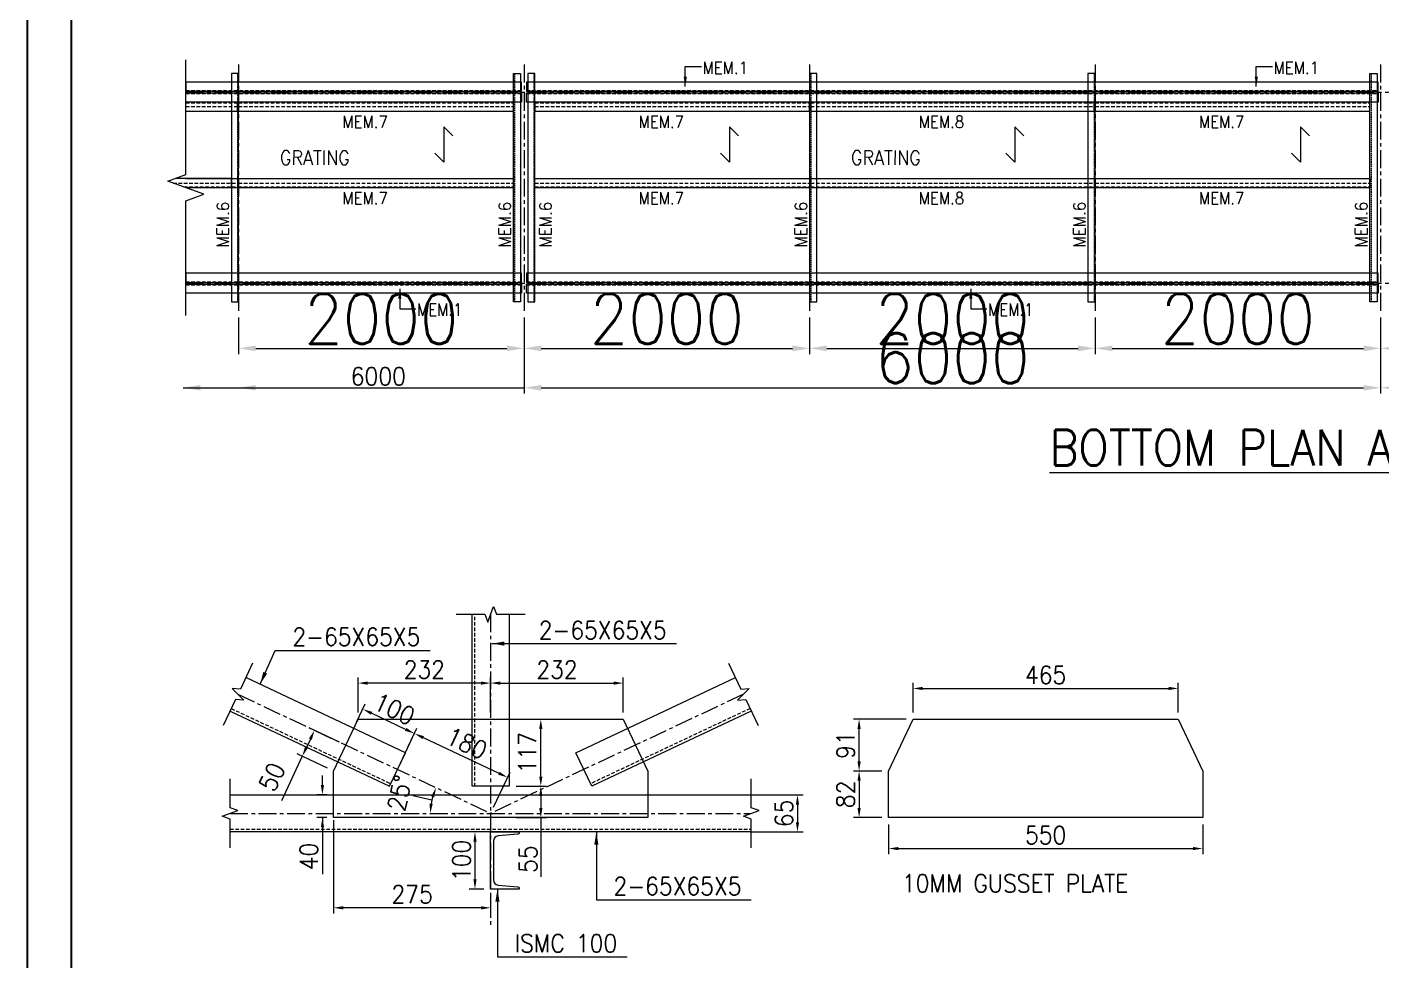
# Model space of a CAD drawing. Header units: millimetres. Extents: x 0 to 1124626, y -157535 to 82123.
# Drawn here: x 476335 to 485825, y 10558 to 17099 of the extents above; entities that cross this region are included whole.
import ezdxf
from ezdxf.enums import TextEntityAlignment as Align

# ---------------------------------------------------------------- set-up
doc = ezdxf.new("R2010")
doc.units = ezdxf.units.MM
doc.header["$MEASUREMENT"] = 0
for name, pattern in [('CENTER', [2, 1.25, -0.25, 0.25, -0.25]), ('DASHED', [0.75, 0.5, -0.25]), ('HIDDEN', [0.375, 0.25, -0.125])]:
    doc.linetypes.add(name, pattern=pattern)
for name, color, linetype, lineweight in [('CN', 253, 'Continuous', 15), ('Dim', 6, 'Continuous', 13), ('rSHEET', 2, 'Continuous', 30), ('STR', 112, 'Continuous', 18), ('structure', 183, 'Continuous', 15), ('Text', 7, 'Continuous', 15), ('TITLE TEXT', 50, 'Continuous', 18)]:
    doc.layers.add(name, color=color, linetype=linetype, lineweight=lineweight)
doc.styles.add('MtX_romans_shx', font='romans.shx')
doc.styles.add('style1', font='romans.shx', dxfattribs={"width": 0.9, "height": 300})
doc.dimstyles.new('4.0 DIM-1', dxfattribs={"dimscale": 40, "dimtxt": 125, "dimasz": 3, "dimexe": 1, "dimexo": 1.2, "dimgap": 0.8, "dimtad": 1, "dimdec": 0, "dimlfac": 0.25, "dimzin": 1, "dimdsep": 46, "dimtxsty": 'style1', "dimcen": 2, "dimclrd": 8, "dimclre": 8, "dimclrt": 7, "dimadec": 0, "dimazin": 0, "dimtfac": 1, "dimtdec": 0, "dimtofl": 0, "dimtmove": 1, "dimatfit": 3, "dimfxl": 1, "dimtolj": 1, "dimtzin": 0, "dimlwd": 9, "dimlwe": 9, "dimarcsym": 1})
doc.dimstyles.new('Copy of DIM-1', dxfattribs={"dimscale": 40, "dimtxt": 125, "dimasz": 3, "dimexe": 1, "dimexo": 1.2, "dimgap": 0.8, "dimtad": 1, "dimdec": 0, "dimzin": 1, "dimdsep": 46, "dimtxsty": 'style1', "dimcen": 2, "dimclrd": 8, "dimclre": 8, "dimclrt": 7, "dimadec": 0, "dimazin": 0, "dimtfac": 1, "dimtdec": 0, "dimtofl": 0, "dimtmove": 1, "dimatfit": 3, "dimfxl": 1, "dimtolj": 1, "dimtzin": 0, "dimlwd": 9, "dimlwe": 9, "dimarcsym": 1})

# ---------------------------------------------------------------- blocks, each defined once
blk = doc.blocks.new('*D1000')
at = {"layer": 'DEFPOINTS', "color": 0, "ltscale": 20, "transparency": 16777216}
for p in [(479582.4, 11461.4), (479472.6, 11061.4), (479582.4, 11061.4)]:
    blk.add_point(p, dxfattribs=at)
at = {"layer": 'Dim', "color": 8, "lineweight": 9, "ltscale": 20, "transparency": 16777216}
for p, q in [((479534.4, 11461.4), (479432.6, 11461.4)), ((479472.6, 11393.4), (479472.6, 11129.4)), ((479534.4, 11061.4), (479432.6, 11061.4))]:
    blk.add_line(p, q, dxfattribs=at)
at = {"layer": 'Dim', "color": 8, "ltscale": 20, "transparency": 16777216}
for points in [[(479483.9, 11393.4), (479461.3, 11393.4), (479472.6, 11461.4)], [(479461.3, 11129.4), (479483.9, 11129.4), (479472.6, 11061.4)]]:
    blk.add_solid(points, dxfattribs=at)
at = {"layer": 'Dim', "color": 7, "ltscale": 20, "transparency": 16777216, "insert": (479378.1, 11261.4), "char_height": 125, "attachment_point": 5, "rotation": 90, "style": 'style1'}
blk.add_mtext('\\A1;100', dxfattribs=at)
blk = doc.blocks.new('*D1001')
at = {"layer": 'DEFPOINTS', "color": 0, "ltscale": 20, "transparency": 16777216}
for p in [(478482.4, 11721.4), (478404, 11561.4), (478482.4, 11561.4)]:
    blk.add_point(p, dxfattribs=at)
at = {"layer": 'Dim', "color": 8, "lineweight": 9, "ltscale": 20, "transparency": 16777216}
for p, q in [((478404, 11789.4), (478404, 11857.4)), ((478434.4, 11721.4), (478364, 11721.4)), ((478434.4, 11561.4), (478364, 11561.4)), ((478404, 11561.4), (478404, 11166.2)), ((478404, 11493.4), (478404, 11425.4))]:
    blk.add_line(p, q, dxfattribs=at)
at = {"layer": 'Dim', "color": 8, "ltscale": 20, "transparency": 16777216}
for points in [[(478392.6, 11789.4), (478415.3, 11789.4), (478404, 11721.4)], [(478415.3, 11493.4), (478392.6, 11493.4), (478404, 11561.4)]]:
    blk.add_solid(points, dxfattribs=at)
at = {"layer": 'Dim', "color": 7, "ltscale": 20, "transparency": 16777216, "insert": (478309.2, 11289.2), "char_height": 125, "attachment_point": 5, "rotation": 90, "style": 'style1'}
blk.add_mtext('\\A1;40', dxfattribs=at)
blk = doc.blocks.new('*D1002')
at = {"layer": 'DEFPOINTS', "color": 0, "ltscale": 20, "transparency": 16777216}
for p in [(477812.1, 12425.7), (477756.7, 11591.4), (479163.8, 11649.5), (479582.4, 11591.4), (481408.2, 11591.4)]:
    blk.add_point(p, dxfattribs=at)
at = {"layer": 'Dim', "color": 8, "lineweight": 9, "ltscale": 20, "transparency": 16777216}
blk.add_line((479170, 11683.7), (479037.3, 11713.4), dxfattribs=at)
blk.add_arc((479582.4, 11591.4), 422.6, 163.99626, 170.77158, dxfattribs=at)
at = {"layer": 'Dim', "color": 8, "ltscale": 20, "transparency": 16777216}
for points in [[(479186.8, 11703.9), (479165.6, 11711.9), (479200.1, 11771.6)], [(479154, 11660.1), (479176.6, 11658.3), (479159.8, 11591.4)]]:
    blk.add_solid(points, dxfattribs=at)
at = {"layer": 'Dim', "color": 7, "ltscale": 20, "transparency": 16777216, "insert": (478945.1, 11734.1), "char_height": 125, "attachment_point": 5, "rotation": 77.38392, "style": 'style1'}
blk.add_mtext('\\A1;25%%d', dxfattribs=at)
blk = doc.blocks.new('*D1003')
at = {"layer": 'DEFPOINTS', "color": 0, "ltscale": 20, "transparency": 16777216}
for p in [(478929.7, 11899), (479701.2, 11843.4), (479582.4, 11591.4)]:
    blk.add_point(p, dxfattribs=at)
at = {"layer": 'Dim', "color": 8, "lineweight": 9, "ltscale": 20, "transparency": 16777216}
for p, q in [((478950.2, 11942.4), (479065.5, 12187.2)), ((479110, 12122), (479639.7, 11872.4)), ((479602.9, 11634.8), (479718.3, 11879.6))]:
    blk.add_line(p, q, dxfattribs=at)
at = {"layer": 'Dim', "color": 8, "ltscale": 20, "transparency": 16777216}
for points in [[(479114.8, 12132.3), (479105.2, 12111.8), (479048.5, 12151)], [(479634.9, 11862.2), (479644.5, 11882.7), (479701.2, 11843.4)]]:
    blk.add_solid(points, dxfattribs=at)
at = {"layer": 'Dim', "color": 7, "ltscale": 20, "transparency": 16777216, "insert": (479415.1, 12082.7), "char_height": 125, "attachment_point": 5, "rotation": 334.76784, "style": 'style1'}
blk.add_mtext('\\A1;180', dxfattribs=at)
blk = doc.blocks.new('*D1004')
at = {"layer": 'DEFPOINTS', "color": 0, "ltscale": 20, "transparency": 16777216}
for p in [(478686.6, 12321.5), (478623.3, 12187.1), (478985.1, 12016.6)]:
    blk.add_point(p, dxfattribs=at)
at = {"layer": 'Dim', "color": 8, "lineweight": 9, "ltscale": 20, "transparency": 16777216}
for p, q in [((478643.8, 12230.5), (478703.7, 12357.7)), ((478987, 12180), (478748.2, 12292.5)), ((479005.6, 12060), (479065.5, 12187.2))]:
    blk.add_line(p, q, dxfattribs=at)
at = {"layer": 'Dim', "color": 8, "ltscale": 20, "transparency": 16777216}
for points in [[(478753, 12302.8), (478743.3, 12282.3), (478686.6, 12321.5)], [(478982.1, 12169.8), (478991.8, 12190.3), (479048.5, 12151)]]:
    blk.add_solid(points, dxfattribs=at)
at = {"layer": 'Dim', "color": 7, "ltscale": 20, "transparency": 16777216, "insert": (478907.8, 12321.8), "char_height": 125, "attachment_point": 5, "rotation": 334.76784, "style": 'style1'}
blk.add_mtext('\\A1;100', dxfattribs=at)
blk = doc.blocks.new('*D1005')
at = {"layer": 'DEFPOINTS', "color": 0, "ltscale": 20, "transparency": 16777216}
for p in [(479712.4, 12250.8), (479933.7, 12250.8), (479712.4, 11781.4)]:
    blk.add_point(p, dxfattribs=at)
at = {"layer": 'Dim', "color": 8, "lineweight": 9, "ltscale": 20, "transparency": 16777216}
for p, q in [((479760.4, 12250.8), (479973.7, 12250.8)), ((479933.7, 11849.4), (479933.7, 12182.8)), ((479760.4, 11781.4), (479973.7, 11781.4))]:
    blk.add_line(p, q, dxfattribs=at)
at = {"layer": 'Dim', "color": 8, "ltscale": 20, "transparency": 16777216}
for points in [[(479945.1, 12182.8), (479922.4, 12182.8), (479933.7, 12250.8)], [(479922.4, 11849.4), (479945.1, 11849.4), (479933.7, 11781.4)]]:
    blk.add_solid(points, dxfattribs=at)
at = {"layer": 'Dim', "color": 7, "ltscale": 20, "transparency": 16777216, "insert": (479839.2, 12016.1), "char_height": 125, "attachment_point": 5, "rotation": 90, "style": 'style1'}
blk.add_mtext('\\A1;117', dxfattribs=at)
blk = doc.blocks.new('*D1006')
at = {"layer": 'DEFPOINTS', "color": 0, "ltscale": 20, "transparency": 16777216}
for p in [(479712.4, 11781.4), (479712.4, 11561.4), (479933.7, 11561.4)]:
    blk.add_point(p, dxfattribs=at)
at = {"layer": 'Dim', "color": 8, "lineweight": 9, "ltscale": 20, "transparency": 16777216}
for p, q in [((479760.4, 11781.4), (479973.7, 11781.4)), ((479933.7, 11713.4), (479933.7, 11629.4)), ((479760.4, 11561.4), (479973.7, 11561.4)), ((479933.7, 11561.4), (479933.7, 11147.3))]:
    blk.add_line(p, q, dxfattribs=at)
at = {"layer": 'Dim', "color": 8, "ltscale": 20, "transparency": 16777216}
for points in [[(479945.1, 11713.4), (479922.4, 11713.4), (479933.7, 11781.4)], [(479922.4, 11629.4), (479945.1, 11629.4), (479933.7, 11561.4)]]:
    blk.add_solid(points, dxfattribs=at)
at = {"layer": 'Dim', "color": 7, "ltscale": 20, "transparency": 16777216, "insert": (479844.8, 11270.4), "char_height": 125, "attachment_point": 5, "rotation": 90, "style": 'style1'}
blk.add_mtext('\\A1;55', dxfattribs=at)
blk = doc.blocks.new('*D1007')
at = {"layer": 'DEFPOINTS', "color": 0, "ltscale": 20, "transparency": 16777216}
for p in [(481353.2, 11721.4), (481353.2, 11461.4), (481731.6, 11461.4)]:
    blk.add_point(p, dxfattribs=at)
at = {"layer": 'Dim', "color": 8, "lineweight": 9, "ltscale": 20, "transparency": 16777216}
for p, q in [((481401.2, 11721.4), (481771.6, 11721.4)), ((481731.6, 11653.4), (481731.6, 11529.4)), ((481401.2, 11461.4), (481771.6, 11461.4))]:
    blk.add_line(p, q, dxfattribs=at)
at = {"layer": 'Dim', "color": 8, "ltscale": 20, "transparency": 16777216}
for points in [[(481743, 11653.4), (481720.3, 11653.4), (481731.6, 11721.4)], [(481720.3, 11529.4), (481743, 11529.4), (481731.6, 11461.4)]]:
    blk.add_solid(points, dxfattribs=at)
at = {"layer": 'Dim', "color": 7, "ltscale": 20, "transparency": 16777216, "insert": (481637.1, 11591.4), "char_height": 125, "attachment_point": 5, "rotation": 90, "style": 'style1'}
blk.add_mtext('\\A1;65', dxfattribs=at)
blk = doc.blocks.new('*D1008')
at = {"layer": 'DEFPOINTS', "color": 0, "ltscale": 20, "transparency": 16777216}
for p in [(478567.9, 12069.5), (478262.9, 11991.7), (478482.4, 11888.2)]:
    blk.add_point(p, dxfattribs=at)
at = {"layer": 'Dim', "color": 8, "lineweight": 9, "ltscale": 20, "transparency": 16777216}
for p, q in [((478524.5, 12090), (478312.2, 12190)), ((478319.4, 12111.5), (478291.9, 12053.2)), ((478262.9, 11991.7), (478116.2, 11680.2)), ((478439, 11908.7), (478226.7, 12008.7))]:
    blk.add_line(p, q, dxfattribs=at)
at = {"layer": 'Dim', "color": 8, "ltscale": 20, "transparency": 16777216}
for points in [[(478329.6, 12106.6), (478309.1, 12116.3), (478348.4, 12173)], [(478281.7, 12058), (478302.2, 12048.3), (478262.9, 11991.7)]]:
    blk.add_solid(points, dxfattribs=at)
at = {"layer": 'Dim', "color": 7, "ltscale": 20, "transparency": 16777216, "insert": (478051.3, 11846.8), "char_height": 125, "attachment_point": 5, "rotation": 64.76784, "style": 'style1'}
blk.add_mtext('\\A1;50', dxfattribs=at)
blk = doc.blocks.new('*D1009')
at = {"layer": 'DEFPOINTS', "color": 0, "ltscale": 20, "transparency": 16777216}
for p in [(482370.1, 11888.2), (482163.2, 11561.4), (482370.1, 11561.4)]:
    blk.add_point(p, dxfattribs=at)
at = {"layer": 'Dim', "color": 8, "lineweight": 9, "ltscale": 20, "transparency": 16777216}
for p, q in [((482322.1, 11888.2), (482123.2, 11888.2)), ((482163.2, 11820.2), (482163.2, 11629.4)), ((482322.1, 11561.4), (482123.2, 11561.4))]:
    blk.add_line(p, q, dxfattribs=at)
at = {"layer": 'Dim', "color": 8, "ltscale": 20, "transparency": 16777216}
for points in [[(482174.6, 11820.2), (482151.9, 11820.2), (482163.2, 11888.2)], [(482151.9, 11629.4), (482174.6, 11629.4), (482163.2, 11561.4)]]:
    blk.add_solid(points, dxfattribs=at)
at = {"layer": 'Dim', "color": 7, "ltscale": 20, "transparency": 16777216, "insert": (482068.7, 11724.8), "char_height": 125, "attachment_point": 5, "rotation": 90, "style": 'style1'}
blk.add_mtext('\\A1;82', dxfattribs=at)
blk = doc.blocks.new('*D1010')
at = {"layer": 'DEFPOINTS', "color": 0, "ltscale": 20, "transparency": 16777216}
for p in [(484399.2, 12466.5), (482541, 12250.8), (484399.2, 12250.8)]:
    blk.add_point(p, dxfattribs=at)
at = {"layer": 'Dim', "color": 8, "lineweight": 9, "ltscale": 20, "transparency": 16777216}
for p, q in [((482541, 12298.8), (482541, 12506.5)), ((482609, 12466.5), (484331.2, 12466.5)), ((484399.2, 12298.8), (484399.2, 12506.5))]:
    blk.add_line(p, q, dxfattribs=at)
at = {"layer": 'Dim', "color": 8, "ltscale": 20, "transparency": 16777216}
for points in [[(482609, 12477.8), (482609, 12455.1), (482541, 12466.5)], [(484331.2, 12455.1), (484331.2, 12477.8), (484399.2, 12466.5)]]:
    blk.add_solid(points, dxfattribs=at)
at = {"layer": 'Dim', "color": 7, "ltscale": 20, "transparency": 16777216, "insert": (483470.1, 12561), "char_height": 125, "attachment_point": 5, "style": 'style1'}
blk.add_mtext('\\A1;465', dxfattribs=at)
blk = doc.blocks.new('*D1011')
at = {"layer": 'DEFPOINTS', "color": 0, "ltscale": 20, "transparency": 16777216}
for p in [(482370.1, 11561.4), (484570.1, 11561.4), (484570.1, 11344.9)]:
    blk.add_point(p, dxfattribs=at)
at = {"layer": 'Dim', "color": 8, "lineweight": 9, "ltscale": 20, "transparency": 16777216}
for p, q in [((482370.1, 11513.4), (482370.1, 11304.9)), ((484570.1, 11513.4), (484570.1, 11304.9)), ((482438.1, 11344.9), (484502.1, 11344.9))]:
    blk.add_line(p, q, dxfattribs=at)
at = {"layer": 'Dim', "color": 8, "ltscale": 20, "transparency": 16777216}
for points in [[(482438.1, 11356.2), (482438.1, 11333.6), (482370.1, 11344.9)], [(484502.1, 11333.6), (484502.1, 11356.2), (484570.1, 11344.9)]]:
    blk.add_solid(points, dxfattribs=at)
at = {"layer": 'Dim', "color": 7, "ltscale": 20, "transparency": 16777216, "insert": (483470.1, 11439.4), "char_height": 125, "attachment_point": 5, "style": 'style1'}
blk.add_mtext('\\A1;550', dxfattribs=at)
blk = doc.blocks.new('*D1012')
at = {"layer": 'DEFPOINTS', "color": 0, "ltscale": 20, "transparency": 16777216}
for p in [(478482.4, 11591.4), (479582.4, 11061.4), (478482.4, 10930)]:
    blk.add_point(p, dxfattribs=at)
at = {"layer": 'Dim', "color": 8, "lineweight": 9, "ltscale": 20, "transparency": 16777216}
for p, q in [((478482.4, 11543.4), (478482.4, 10890)), ((479582.4, 11013.4), (479582.4, 10890)), ((479514.4, 10930), (478550.4, 10930))]:
    blk.add_line(p, q, dxfattribs=at)
at = {"layer": 'Dim', "color": 8, "ltscale": 20, "transparency": 16777216}
for points in [[(478550.4, 10941.3), (478550.4, 10918.6), (478482.4, 10930)], [(479514.4, 10918.6), (479514.4, 10941.3), (479582.4, 10930)]]:
    blk.add_solid(points, dxfattribs=at)
at = {"layer": 'Dim', "color": 7, "ltscale": 20, "transparency": 16777216, "insert": (479032.4, 11024.5), "char_height": 125, "attachment_point": 5, "style": 'style1'}
blk.add_mtext('\\A1;275', dxfattribs=at)
blk = doc.blocks.new('*D1013')
at = {"layer": 'DEFPOINTS', "color": 0, "ltscale": 20, "transparency": 16777216}
for p in [(478653.3, 12504.1), (478653.3, 12250.8), (479582.4, 12250.8)]:
    blk.add_point(p, dxfattribs=at)
at = {"layer": 'Dim', "color": 8, "lineweight": 9, "ltscale": 20, "transparency": 16777216}
for p, q in [((478653.3, 12298.8), (478653.3, 12544.1)), ((479582.4, 12298.8), (479582.4, 12544.1)), ((479514.4, 12504.1), (478721.3, 12504.1))]:
    blk.add_line(p, q, dxfattribs=at)
at = {"layer": 'Dim', "color": 8, "ltscale": 20, "transparency": 16777216}
for points in [[(478721.3, 12515.4), (478721.3, 12492.7), (478653.3, 12504.1)], [(479514.4, 12492.7), (479514.4, 12515.4), (479582.4, 12504.1)]]:
    blk.add_solid(points, dxfattribs=at)
at = {"layer": 'Dim', "color": 7, "ltscale": 20, "transparency": 16777216, "insert": (479117.9, 12598.6), "char_height": 125, "attachment_point": 5, "style": 'style1'}
blk.add_mtext('\\A1;232', dxfattribs=at)
blk = doc.blocks.new('*D1014')
at = {"layer": 'DEFPOINTS', "color": 0, "ltscale": 20, "transparency": 16777216}
for p in [(480511.6, 12504.1), (479582.4, 12250.8), (480511.6, 12250.8)]:
    blk.add_point(p, dxfattribs=at)
at = {"layer": 'Dim', "color": 8, "lineweight": 9, "ltscale": 20, "transparency": 16777216}
for p, q in [((479582.4, 12298.8), (479582.4, 12544.1)), ((480511.6, 12298.8), (480511.6, 12544.1)), ((479650.4, 12504.1), (480443.6, 12504.1))]:
    blk.add_line(p, q, dxfattribs=at)
at = {"layer": 'Dim', "color": 8, "ltscale": 20, "transparency": 16777216}
for points in [[(479650.4, 12515.4), (479650.4, 12492.7), (479582.4, 12504.1)], [(480443.6, 12492.7), (480443.6, 12515.4), (480511.6, 12504.1)]]:
    blk.add_solid(points, dxfattribs=at)
at = {"layer": 'Dim', "color": 7, "ltscale": 20, "transparency": 16777216, "insert": (480047, 12598.6), "char_height": 125, "attachment_point": 5, "style": 'style1'}
blk.add_mtext('\\A1;232', dxfattribs=at)
blk = doc.blocks.new('*D1023')
at = {"layer": 'DEFPOINTS', "color": 0, "ltscale": 20, "transparency": 16777216}
for p in [(482163.2, 12250.8), (482541, 12250.8), (482370.1, 11888.2)]:
    blk.add_point(p, dxfattribs=at)
at = {"layer": 'Dim', "color": 8, "lineweight": 9, "ltscale": 20, "transparency": 16777216}
for p, q in [((482493, 12250.8), (482123.2, 12250.8)), ((482163.2, 11956.2), (482163.2, 12182.8)), ((482322.1, 11888.2), (482123.2, 11888.2))]:
    blk.add_line(p, q, dxfattribs=at)
at = {"layer": 'Dim', "color": 8, "ltscale": 20, "transparency": 16777216}
for points in [[(482174.6, 12182.8), (482151.9, 12182.8), (482163.2, 12250.8)], [(482151.9, 11956.2), (482174.6, 11956.2), (482163.2, 11888.2)]]:
    blk.add_solid(points, dxfattribs=at)
at = {"layer": 'Dim', "color": 7, "ltscale": 20, "transparency": 16777216, "insert": (482068.7, 12069.5), "char_height": 125, "attachment_point": 5, "rotation": 90, "style": 'style1'}
blk.add_mtext('\\A1;91', dxfattribs=at)
blk = doc.blocks.new('*D1085')
at = {"layer": 'DEFPOINTS', "color": 0, "ltscale": 20, "transparency": 16777216}
for p in [(477816.7, 15111.9), (479816.7, 15111.9), (479816.7, 14848.8)]:
    blk.add_point(p, dxfattribs=at)
at = {"layer": 'Dim', "color": 8, "lineweight": 9, "ltscale": 20, "transparency": 16777216}
for p, q in [((477816.7, 15063.9), (477816.7, 14808.8)), ((479816.7, 15063.9), (479816.7, 14808.8)), ((477936.7, 14848.8), (479696.7, 14848.8))]:
    blk.add_line(p, q, dxfattribs=at)
at = {"layer": 'Dim', "color": 8, "ltscale": 20, "transparency": 16777216}
for points in [[(477936.7, 14868.8), (477936.7, 14828.8), (477816.7, 14848.8)], [(479696.7, 14828.8), (479696.7, 14868.8), (479816.7, 14848.8)]]:
    blk.add_solid(points, dxfattribs=at)
at = {"layer": 'Dim', "color": 7, "ltscale": 20, "transparency": 16777216, "insert": (478816.7, 15055.8), "char_height": 350, "attachment_point": 5, "style": 'style1'}
blk.add_mtext('\\A1;2000', dxfattribs=at)
blk = doc.blocks.new('*D1086')
at = {"layer": 'DEFPOINTS', "color": 0, "ltscale": 20, "transparency": 16777216}
for p in [(479816.7, 15111.9), (481816.7, 15111.9), (481816.7, 14848.8)]:
    blk.add_point(p, dxfattribs=at)
at = {"layer": 'Dim', "color": 8, "lineweight": 9, "ltscale": 20, "transparency": 16777216}
for p, q in [((479816.7, 15063.9), (479816.7, 14808.8)), ((481816.7, 15063.9), (481816.7, 14808.8)), ((479936.7, 14848.8), (481696.7, 14848.8))]:
    blk.add_line(p, q, dxfattribs=at)
at = {"layer": 'Dim', "color": 8, "ltscale": 20, "transparency": 16777216}
for points in [[(479936.7, 14868.8), (479936.7, 14828.8), (479816.7, 14848.8)], [(481696.7, 14828.8), (481696.7, 14868.8), (481816.7, 14848.8)]]:
    blk.add_solid(points, dxfattribs=at)
at = {"layer": 'Dim', "color": 7, "ltscale": 20, "transparency": 16777216, "insert": (480816.7, 15055.8), "char_height": 350, "attachment_point": 5, "style": 'style1'}
blk.add_mtext('\\A1;2000', dxfattribs=at)
blk = doc.blocks.new('*D1087')
at = {"layer": 'DEFPOINTS', "color": 0, "ltscale": 20, "transparency": 16777216}
for p in [(481816.7, 15111.9), (483816.7, 15111.9), (483816.7, 14848.8)]:
    blk.add_point(p, dxfattribs=at)
at = {"layer": 'Dim', "color": 8, "lineweight": 9, "ltscale": 20, "transparency": 16777216}
for p, q in [((481816.7, 15063.9), (481816.7, 14808.8)), ((483816.7, 15063.9), (483816.7, 14808.8)), ((481936.7, 14848.8), (483696.7, 14848.8))]:
    blk.add_line(p, q, dxfattribs=at)
at = {"layer": 'Dim', "color": 8, "ltscale": 20, "transparency": 16777216}
for points in [[(481936.7, 14868.8), (481936.7, 14828.8), (481816.7, 14848.8)], [(483696.7, 14828.8), (483696.7, 14868.8), (483816.7, 14848.8)]]:
    blk.add_solid(points, dxfattribs=at)
at = {"layer": 'Dim', "color": 7, "ltscale": 20, "transparency": 16777216, "insert": (482816.7, 15055.8), "char_height": 350, "attachment_point": 5, "style": 'style1'}
blk.add_mtext('\\A1;2000', dxfattribs=at)
blk = doc.blocks.new('*D1088')
at = {"layer": 'DEFPOINTS', "color": 0, "ltscale": 20, "transparency": 16777216}
for p in [(483816.7, 15111.9), (485816.7, 15111.9), (485816.7, 14848.8)]:
    blk.add_point(p, dxfattribs=at)
at = {"layer": 'Dim', "color": 8, "lineweight": 9, "ltscale": 20, "transparency": 16777216}
for p, q in [((483816.7, 15063.9), (483816.7, 14808.8)), ((485816.7, 15063.9), (485816.7, 14808.8)), ((483936.7, 14848.8), (485696.7, 14848.8))]:
    blk.add_line(p, q, dxfattribs=at)
at = {"layer": 'Dim', "color": 8, "ltscale": 20, "transparency": 16777216}
for points in [[(483936.7, 14868.8), (483936.7, 14828.8), (483816.7, 14848.8)], [(485696.7, 14828.8), (485696.7, 14868.8), (485816.7, 14848.8)]]:
    blk.add_solid(points, dxfattribs=at)
at = {"layer": 'Dim', "color": 7, "ltscale": 20, "transparency": 16777216, "insert": (484816.7, 15055.8), "char_height": 350, "attachment_point": 5, "style": 'style1'}
blk.add_mtext('\\A1;2000', dxfattribs=at)
blk = doc.blocks.new('*D1089')
at = {"layer": 'DEFPOINTS', "color": 0, "ltscale": 20, "transparency": 16777216}
for p in [(485816.7, 15111.9), (487816.7, 15111.9), (487816.7, 14848.8)]:
    blk.add_point(p, dxfattribs=at)
at = {"layer": 'Dim', "color": 8, "lineweight": 9, "ltscale": 20, "transparency": 16777216}
for p, q in [((485816.7, 15063.9), (485816.7, 14808.8)), ((487816.7, 15063.9), (487816.7, 14808.8)), ((485936.7, 14848.8), (487696.7, 14848.8))]:
    blk.add_line(p, q, dxfattribs=at)
at = {"layer": 'Dim', "color": 8, "ltscale": 20, "transparency": 16777216}
for points in [[(485936.7, 14868.8), (485936.7, 14828.8), (485816.7, 14848.8)], [(487696.7, 14828.8), (487696.7, 14868.8), (487816.7, 14848.8)]]:
    blk.add_solid(points, dxfattribs=at)
at = {"layer": 'Dim', "color": 7, "ltscale": 20, "transparency": 16777216, "insert": (486816.7, 15055.8), "char_height": 350, "attachment_point": 5, "style": 'style1'}
blk.add_mtext('\\A1;2000', dxfattribs=at)
blk = doc.blocks.new('*D1101')
at = {"layer": 'DEFPOINTS', "color": 0, "ltscale": 20, "transparency": 16777216}
for p in [(479816.7, 14936.4), (485816.7, 14936.4), (485816.7, 14572.7)]:
    blk.add_point(p, dxfattribs=at)
at = {"layer": 'Dim', "color": 8, "lineweight": 9, "ltscale": 20, "transparency": 16777216}
for p, q in [((479816.7, 14888.4), (479816.7, 14532.7)), ((485816.7, 14888.4), (485816.7, 14532.7)), ((479936.7, 14572.7), (485696.7, 14572.7))]:
    blk.add_line(p, q, dxfattribs=at)
at = {"layer": 'Dim', "color": 8, "ltscale": 20, "transparency": 16777216}
for points in [[(479936.7, 14592.7), (479936.7, 14552.7), (479816.7, 14572.7)], [(485696.7, 14552.7), (485696.7, 14592.7), (485816.7, 14572.7)]]:
    blk.add_solid(points, dxfattribs=at)
at = {"layer": 'Dim', "color": 7, "ltscale": 20, "transparency": 16777216, "insert": (482816.7, 14779.7), "char_height": 350, "attachment_point": 5, "style": 'style1'}
blk.add_mtext('\\A1;6000', dxfattribs=at)
blk = doc.blocks.new('*D1102')
at = {"layer": 'DEFPOINTS', "color": 0, "ltscale": 20, "transparency": 16777216}
for p in [(485816.7, 14936.4), (491816.7, 14936.4), (491816.7, 14572.7)]:
    blk.add_point(p, dxfattribs=at)
at = {"layer": 'Dim', "color": 8, "lineweight": 9, "ltscale": 20, "transparency": 16777216}
for p, q in [((485816.7, 14888.4), (485816.7, 14532.7)), ((491816.7, 14888.4), (491816.7, 14532.7)), ((485936.7, 14572.7), (491696.7, 14572.7))]:
    blk.add_line(p, q, dxfattribs=at)
at = {"layer": 'Dim', "color": 8, "ltscale": 20, "transparency": 16777216}
for points in [[(485936.7, 14592.7), (485936.7, 14552.7), (485816.7, 14572.7)], [(491696.7, 14552.7), (491696.7, 14592.7), (491816.7, 14572.7)]]:
    blk.add_solid(points, dxfattribs=at)
at = {"layer": 'Dim', "color": 7, "ltscale": 20, "transparency": 16777216, "insert": (488816.7, 14779.7), "char_height": 350, "attachment_point": 5, "style": 'style1'}
blk.add_mtext('\\A1;6000', dxfattribs=at)

msp = doc.modelspace()

# ---------------------------------------------------------------- linework, layer by layer
at = {"layer": 'CN', "linetype": 'CENTER', "ltscale": 100}
for p, q in [((477816.7021, 16836.5007), (477816.7021, 15111.943)), ((479816.7021, 16836.5007), (479816.7021, 15111.943)), ((481816.7021, 16836.5007), (481816.7021, 15111.943)), ((483816.7021, 16836.5007), (483816.7021, 15111.943)), ((485816.7021, 16836.5007), (485816.7021, 15111.943)), ((477447.3996, 16644.2219), (494186.0047, 16644.2219)), ((477447.3996, 16644.2219), (494186.0047, 16644.2219)), ((477447.3996, 15304.2219), (494186.0047, 15304.2219)), ((479582.4392, 12985.8939), (479582.4392, 10797.0585)), ((477812.1418, 12425.6571), (479582.4392, 11591.4045)), ((481352.7365, 12425.6571), (479582.4392, 11591.4045)), ((477756.7245, 11591.4045), (481408.1539, 11591.4045))]:
    msp.add_line(p, q, dxfattribs=at)
at = {"layer": 'CN', "linetype": 'HIDDEN', "ltscale": 100}
for p, q in [((477447.3996, 16654.2219), (479799.2021, 16654.2219)), ((477447.3996, 16634.2219), (479799.2021, 16634.2219)), ((479834.2021, 16654.2219), (485799.2021, 16654.2219)), ((479834.2021, 16634.2219), (485799.2021, 16634.2219)), ((477447.3996, 16541.7219), (477809.2021, 16541.7219)), ((477816.7021, 16541.7219), (479741.7021, 16541.7219)), ((479891.7021, 16541.7219), (481816.7021, 16541.7219)), ((481824.2021, 16541.7219), (483809.2021, 16541.7219)), ((483816.7021, 16541.7219), (485741.7021, 16541.7219)), ((477358.1065, 16006.7219), (477809.2021, 16006.7219)), ((477816.7021, 16006.7219), (479741.7021, 16006.7219)), ((479891.7021, 16006.7219), (481816.7021, 16006.7219)), ((481824.2021, 16006.7219), (483809.2021, 16006.7219)), ((483816.7021, 16006.7219), (485741.7021, 16006.7219)), ((477447.3996, 15314.2219), (479799.2021, 15314.2219)), ((477447.3996, 15294.2219), (479799.2021, 15294.2219)), ((479834.2021, 15314.2219), (485799.2021, 15314.2219)), ((479834.2021, 15294.2219), (485799.2021, 15294.2219)), ((479472.4392, 11781.4045), (479472.4392, 12985.8939)), ((477765.2502, 12326.1524), (478882.8231, 11799.4962)), ((481399.6281, 12326.1524), (480282.0553, 11799.4962)), ((477756.7245, 11481.4045), (481408.1539, 11481.4045))]:
    msp.add_line(p, q, dxfattribs=at)
at = {"layer": 'Dim', "color": 2, "linetype": 'HIDDEN', "ltscale": 100}
for p, q in [((477447.3996, 16569.2219), (477809.2021, 16569.2219)), ((477816.7021, 16569.2219), (479741.7021, 16569.2219)), ((479891.7021, 16569.2219), (481816.7021, 16569.2219)), ((481824.2021, 16569.2219), (483809.2021, 16569.2219)), ((483816.7021, 16569.2219), (485741.7021, 16569.2219)), ((477433.6622, 15979.2219), (477809.2021, 15979.2219)), ((477816.7021, 15979.2219), (479741.7021, 15979.2219)), ((479891.7021, 15979.2219), (481816.7021, 15979.2219)), ((481824.2021, 15979.2219), (483809.2021, 15979.2219)), ((483816.7021, 15979.2219), (485741.7021, 15979.2219))]:
    msp.add_line(p, q, dxfattribs=at)
at = {"layer": 'Dim', "color": 2, "ltscale": 20}
for p, q in [((479255.1986, 16400.6981), (479255.1986, 16152.1487)), ((479318.3041, 16337.5926), (479255.1986, 16400.6981)), ((481255.1986, 16400.6981), (481255.1986, 16152.1487)), ((481318.3041, 16337.5926), (481255.1986, 16400.6981)), ((483255.1986, 16400.6981), (483255.1986, 16152.1487)), ((483318.3041, 16337.5926), (483255.1986, 16400.6981)), ((485255.1986, 16400.6981), (485255.1986, 16152.1487)), ((485318.3041, 16337.5926), (485255.1986, 16400.6981)), ((479255.1986, 16152.1487), (479192.0931, 16215.2542)), ((481255.1986, 16152.1487), (481192.0931, 16215.2542)), ((483255.1986, 16152.1487), (483192.0931, 16215.2542)), ((485255.1986, 16152.1487), (485192.0931, 16215.2542))]:
    msp.add_line(p, q, dxfattribs=at)
at = {"layer": 'Dim', "ltscale": 20}
for points in [[(480682.4392, 11888.2101), (480682.4392, 11561.4045), (478482.4392, 11561.4045), (478482.4392, 11888.2101), (478653.3198, 12250.8214), (480511.5586, 12250.8214)], [(484570.0815, 11888.2101), (484570.0815, 11561.4045), (482370.0815, 11561.4045), (482370.0815, 11888.2101), (482540.9621, 12250.8214), (484399.2009, 12250.8214)]]:
    msp.add_lwpolyline(points, close=True, dxfattribs=at)
msp.add_lwpolyline([(479582.4392, 11061.4045), (479582.4392, 11461.4045), (479782.4392, 11461.4045), (479782.4392, 11455.6109, -0.390224358), (479773.2642, 11445.645), (479634.2692, 11434.1388, 0.390224358), (479601.2392, 11398.2615), (479601.2392, 11124.5475, 0.390224358), (479634.2692, 11088.6702), (479773.2642, 11077.164, -0.390224358), (479782.4392, 11067.1981), (479782.4392, 11061.4045)], format="xyb", close=True, dxfattribs=at)
at = {"layer": 'rSHEET'}
msp.add_lwpolyline([(476335.2635, 4628.0791), (508705.803, 4628.0791), (508705.803, 27516.3626), (476335.2635, 27516.3626)], close=True, dxfattribs=at)
msp.add_lwpolyline([(476874.7725, 4935.7919), (508166.294, 4935.7919, 0.414213562), (508397.5121, 5167.01), (508397.5121, 26977.4317, 0.414213562), (508166.294, 27208.6498), (476874.7725, 27208.6498, 0.414213562), (476643.5544, 26977.4317), (476643.5544, 5167.01, 0.414213562)], format="xyb", close=True, dxfattribs=at)
at = {"layer": 'STR', "linetype": 'DASHED', "ltscale": 20}
for p, q in [((477809.2021, 16774.2219), (477809.2021, 15174.2219)), ((479749.2021, 16774.2219), (479749.2021, 15174.2219)), ((479884.2021, 16774.2219), (479884.2021, 15174.2219)), ((481824.2021, 16774.2219), (481824.2021, 15174.2219)), ((483809.2021, 16774.2219), (483809.2021, 15174.2219)), ((485749.2021, 16774.2219), (485749.2021, 15174.2219))]:
    msp.add_line(p, q, dxfattribs=at)
at = {"layer": 'STR', "ltscale": 20}
for points in [[(477766.7021, 16774.2219), (477766.7021, 15174.2219), (477816.7021, 15174.2219), (477816.7021, 16774.2219)], [(479791.7021, 16774.2219), (479791.7021, 15174.2219), (479741.7021, 15174.2219), (479741.7021, 16774.2219)], [(479841.7021, 16774.2219), (479841.7021, 15174.2219), (479891.7021, 15174.2219), (479891.7021, 16774.2219)], [(481816.7021, 16774.2219), (481816.7021, 15174.2219), (481866.7021, 15174.2219), (481866.7021, 16774.2219)], [(483766.7021, 16774.2219), (483766.7021, 15174.2219), (483816.7021, 15174.2219), (483816.7021, 16774.2219)], [(485791.7021, 16774.2219), (485791.7021, 15174.2219), (485741.7021, 15174.2219), (485741.7021, 16774.2219)]]:
    msp.add_lwpolyline(points, close=True, dxfattribs=at)
at = {"layer": 'structure'}
for p, q in [((477447.3996, 16065.6215), (477447.3996, 16870.1088)), ((477447.3996, 15078.3349), (477447.3996, 15882.8222)), ((479340.5809, 12985.8939), (479542.4392, 12985.8939)), ((479622.4392, 12985.8939), (479824.2974, 12985.8939)), ((477915.2428, 12644.4391), (477829.1933, 12461.8406)), ((481249.6355, 12644.4391), (481335.6851, 12461.8406)), ((477795.0903, 12389.4736), (477709.0408, 12206.8751)), ((481369.788, 12389.4736), (481455.8376, 12206.8751)), ((477756.7245, 11631.4045), (477756.7245, 11833.2627)), ((481408.1539, 11631.4045), (481408.1539, 11833.2627)), ((477756.7245, 11349.5462), (477756.7245, 11551.4045)), ((481408.1539, 11349.5462), (481408.1539, 11551.4045))]:
    msp.add_line(p, q, dxfattribs=at)
at = {"layer": 'structure', "ltscale": 20}
for points in [[(477447.3996, 16714.2219), (477447.3996, 16649.2219), (479799.2021, 16649.2219), (479799.2021, 16714.2219), (477447.3996, 16714.2219)], [(485799.2021, 16714.2219), (479834.2021, 16714.2219), (479834.2021, 16649.2219), (485799.2021, 16649.2219), (485799.2021, 16714.2219)], [(477447.3996, 16574.2219), (477447.3996, 16639.2219), (479799.2021, 16639.2219), (479799.2021, 16574.2219), (477447.3996, 16574.2219)], [(485799.2021, 16574.2219), (479834.2021, 16574.2219), (479834.2021, 16639.2219), (485799.2021, 16639.2219), (485799.2021, 16574.2219)], [(477447.3996, 15374.2219), (477447.3996, 15309.2219), (479799.2021, 15309.2219), (479799.2021, 15374.2219), (477447.3996, 15374.2219)], [(485799.2021, 15374.2219), (479834.2021, 15374.2219), (479834.2021, 15309.2219), (485799.2021, 15309.2219), (485799.2021, 15374.2219)], [(477447.3996, 15234.2219), (477447.3996, 15299.2219), (479799.2021, 15299.2219), (479799.2021, 15234.2219), (477447.3996, 15234.2219)], [(485799.2021, 15234.2219), (479834.2021, 15234.2219), (479834.2021, 15299.2219), (485799.2021, 15299.2219), (485799.2021, 15234.2219)], [(479712.4392, 11781.4045), (479452.4392, 11781.4045), (479452.4392, 12985.8939)], [(479712.4392, 12985.8939), (479712.4392, 11781.4045)], [(477756.7245, 12308.0607), (478874.2973, 11781.4045), (478985.132, 12016.5973), (477867.5591, 12543.2535)], [(481408.1539, 12308.0607), (480290.581, 11781.4045), (480179.7464, 12016.5973), (481297.3192, 12543.2535)], [(477756.7245, 11721.4045), (481408.1539, 11721.4045)], [(481408.1539, 11461.4045), (477756.7245, 11461.4045)]]:
    msp.add_lwpolyline(points, dxfattribs=at)
at = {"layer": 'structure', "color": 2, "ltscale": 20}
for points in [[(477809.2021, 16509.2219), (477809.2021, 16574.2219), (477447.3996, 16574.2219)], [(479741.7021, 16509.2219), (479741.7021, 16574.2219), (477816.7021, 16574.2219), (477816.7021, 16509.2219), (479741.7021, 16509.2219)], [(481816.7021, 16509.2219), (481816.7021, 16574.2219), (479891.7021, 16574.2219), (479891.7021, 16509.2219), (481816.7021, 16509.2219)], [(483809.2021, 16509.2219), (483809.2021, 16574.2219), (481824.2021, 16574.2219), (481824.2021, 16509.2219), (483809.2021, 16509.2219)], [(485741.7021, 16509.2219), (485741.7021, 16574.2219), (483816.7021, 16574.2219), (483816.7021, 16509.2219), (485741.7021, 16509.2219)], [(477447.3996, 16509.2219), (477809.2021, 16509.2219)], [(477766.7021, 15974.2219), (477766.7021, 16039.2219), (477374.8672, 16039.2219)], [(477809.2021, 16039.2219), (477809.2021, 15974.2219), (477447.3996, 15974.2219)], [(477447.3996, 16039.2219), (477809.2021, 16039.2219)], [(479741.7021, 16039.2219), (479741.7021, 15974.2219), (477816.7021, 15974.2219), (477816.7021, 16039.2219), (479741.7021, 16039.2219)], [(481816.7021, 16039.2219), (481816.7021, 15974.2219), (479891.7021, 15974.2219), (479891.7021, 16039.2219), (481816.7021, 16039.2219)], [(483809.2021, 16039.2219), (483809.2021, 15974.2219), (481824.2021, 15974.2219), (481824.2021, 16039.2219), (483809.2021, 16039.2219)], [(485741.7021, 16039.2219), (485741.7021, 15974.2219), (483816.7021, 15974.2219), (483816.7021, 16039.2219), (485741.7021, 16039.2219)]]:
    msp.add_lwpolyline(points, dxfattribs=at)
at = {"layer": 'structure'}
for points in [[(477447.3996, 15882.8222), (477572.9588, 15928.5221), (477321.8403, 16019.9217), (477447.3996, 16065.6215)], [(479542.4392, 12985.8939), (479562.4392, 12930.9444), (479602.4392, 13040.8435), (479622.4392, 12985.8939)], [(477829.1933, 12461.8406), (477770.9608, 12467.1731), (477853.3228, 12384.1411), (477795.0903, 12389.4736)], [(481335.6851, 12461.8406), (481393.9175, 12467.1731), (481311.5556, 12384.1411), (481369.788, 12389.4736)], [(477756.7245, 11551.4045), (477701.7749, 11571.4045), (477811.674, 11611.4045), (477756.7245, 11631.4045)], [(481408.1539, 11551.4045), (481353.2043, 11571.4045), (481463.1034, 11611.4045), (481408.1539, 11631.4045)]]:
    msp.add_lwpolyline(points, dxfattribs=at)

# ---------------------------------------------------------------- texts
at = {"layer": 'Dim', "color": 7, "ltscale": 20, "char_height": 125, "attachment_point": 7, "style": 'style1'}
for s, insert in [('\\A1;2-65X65X5', (479918.8783, 12812.4779)), ('\\A1;2-65X65X5', (478193.3513, 12765.4864)), ('\\A1;2-65X65X5', (480442.8515, 11019.0137)), ('\\A1;ISMC 100', (479750.12, 10619.0137))]:
    msp.add_mtext(s, dxfattribs=dict(at, insert=insert))
at = {"layer": 'Text', "ltscale": 20, "style": 'MtX_romans_shx', "width": 0.9}
for s, height, p in [('MEM.1', 85, (481066.3893, 16770.9773)), ('MEM.1', 85, (485066.3893, 16770.9773)), ('MEM.7', 85, (478543.7184, 16392.6972)), ('MEM.7', 85, (480618.7184, 16392.6972)), ('MEM.8', 85, (482581.2184, 16392.6972)), ('MEM.7', 85, (484543.7184, 16392.6972)), ('MEM.7', 85, (478543.7184, 15857.6972)), ('MEM.7', 85, (480618.7184, 15857.6972)), ('MEM.8', 85, (482581.2184, 15857.6972)), ('MEM.7', 85, (484543.7184, 15857.6972)), ('MEM.1', 85, (479066.3893, 15077.4664)), ('MEM.1', 85, (483066.3893, 15077.4664)), ('6000', 125, (478602.8187, 14590.1952))]:
    msp.add_text(s, height=height, dxfattribs=at).set_placement(p)
for p in [(477748.9796, 15557.0803), (479723.9796, 15557.0803), (480009.4247, 15557.0803), (481798.9796, 15557.0803), (483748.9796, 15557.0803), (485723.9796, 15557.0803)]:
    msp.add_text('MEM.6', height=85, rotation=90, dxfattribs=at).set_placement(p)
at = {"layer": 'Text', "ltscale": 20, "char_height": 100, "width": 1218.023492, "attachment_point": 1, "rotation": 359.82648199, "style": 'style1'}
for insert in [(478106.3623, 16234.6963), (482106.3623, 16234.6963)]:
    msp.add_mtext('GRATING', dxfattribs=dict(at, insert=insert))
at = {"layer": 'Text', "ltscale": 20, "insert": (482462.9227, 11038.6657), "char_height": 125, "width": 1926.79679, "attachment_point": 7, "style": 'style1'}
msp.add_mtext('10MM GUSSET PLATE', dxfattribs=at)
at = {"layer": 'TITLE TEXT', "ltscale": 20, "style": 'MtX_romans_shx', "width": 0.9}
msp.add_text('%%UBOTTOM PLAN AT R.L +100.00', height=250, dxfattribs=at).set_placement((485816.7021, 14153.2382), align=Align.MIDDLE_CENTER)

# ---------------------------------------------------------------- dimensions: what is measured, and where the dimension line sits
at = {"layer": 'Dim', "ltscale": 20}
for base, p1, p2, picture, middle in [((479816.7021, 14848.802), (477816.7021, 15111.943), (479816.7021, 15111.943), '*D1085', (478816.7021, 15055.802)), ((481816.7021, 14848.802), (479816.7021, 15111.943), (481816.7021, 15111.943), '*D1086', (480816.7021, 15055.802)), ((483816.7021, 14848.802), (481816.7021, 15111.943), (483816.7021, 15111.943), '*D1087', (482816.7021, 15055.802)), ((485816.7021, 14848.802), (483816.7021, 15111.943), (485816.7021, 15111.943), '*D1088', (484816.7021, 15055.802)), ((487816.7021, 14848.802), (485816.7021, 15111.943), (487816.7021, 15111.943), '*D1089', (486816.7021, 15055.802)), ((485816.7021, 14572.7372), (479816.7021, 14936.3725), (485816.7021, 14936.3725), '*D1101', (482816.7021, 14779.7372)), ((491816.7021, 14572.7372), (485816.7021, 14936.3725), (491816.7021, 14936.3725), '*D1102', (488816.7021, 14779.7372))]:
    dim = msp.add_linear_dim(base=base, p1=p1, p2=p2, dimstyle='Copy of DIM-1', dxfattribs=at)
    dim.commit()
    dim.dimension.update_dxf_attribs({"geometry": picture, "text_midpoint": middle})
for base, p1, p2, picture, middle in [((478653.3198, 12504.0682), (479582.4392, 12250.8214), (478653.3198, 12250.8214), '*D1013', (479117.8795, 12598.5682)), ((484399.2009, 12466.4637), (482540.9621, 12250.8214), (484399.2009, 12250.8214), '*D1010', (483470.0815, 12560.9637)), ((478482.4392, 10929.9622), (479582.4392, 11061.4045), (478482.4392, 11591.4045), '*D1012', (479032.4392, 11024.4622)), ((484570.0815, 11344.8842), (482370.0815, 11561.4045), (484570.0815, 11561.4045), '*D1011', (483470.0815, 11439.3842))]:
    dim = msp.add_linear_dim(base=base, p1=p1, p2=p2, dimstyle='4.0 DIM-1', override={"dimtxt": 110, "dimasz": 1.7}, dxfattribs=at)
    dim.commit()
    dim.dimension.update_dxf_attribs({"geometry": picture, "text_midpoint": middle})
for base, p1, p2, angle, picture, middle in [((480511.5586, 12504.0682), (479582.4392, 12250.8214), (480511.5586, 12250.8214), 180, '*D1014', (480046.9989, 12598.5682)), ((479933.7282, 12250.8214), (479712.4392, 11781.4045), (479712.4392, 12250.8214), 90, '*D1005', (479839.2282, 12016.1129)), ((482163.2243, 12250.8214), (482370.0815, 11888.2101), (482540.9621, 12250.8214), 90, '*D1023', (482068.7243, 12069.5157)), ((482163.2243, 11561.4045), (482370.0815, 11888.2101), (482370.0815, 11561.4045), 90, '*D1009', (482068.7243, 11724.8073)), ((481731.6281, 11461.4045), (481353.2043, 11721.4045), (481353.2043, 11461.4045), 90, '*D1007', (481637.1281, 11591.4045)), ((479472.5838, 11061.4045), (479582.4392, 11461.4045), (479582.4392, 11061.4045), 90, '*D1000', (479378.0838, 11261.4045))]:
    dim = msp.add_linear_dim(base=base, p1=p1, p2=p2, angle=angle, dimstyle='4.0 DIM-1', override={"dimtxt": 110, "dimasz": 1.7}, dxfattribs=at)
    dim.commit()
    dim.dimension.update_dxf_attribs({"geometry": picture, "text_midpoint": middle})
for p1, p2, distance, picture, middle in [((478985.132, 12016.5973), (478623.2968, 12187.1122), -148.5972, '*D1004', (478907.8436, 12321.7576)), ((478929.7146, 11899.0009), (479582.4392, 11591.4045), 278.5972, '*D1003', (479415.1234, 12082.7019))]:
    dim = msp.add_aligned_dim(p1=p1, p2=p2, distance=distance, dimstyle='4.0 DIM-1', override={"dimtxt": 110, "dimasz": 1.7}, dxfattribs=at)
    dim.commit()
    dim.dimension.update_dxf_attribs({"geometry": picture, "text_midpoint": middle})
dim = msp.add_angular_dim_2l(base=(479163.8077, 11649.4973), line1=((477812.1418, 12425.6571), (479582.4392, 11591.4045)), line2=((477756.7245, 11591.4045), (481408.1539, 11591.4045)), dimstyle='4.0 DIM-1', override={"dimtxt": 110, "dimasz": 1.7}, dxfattribs=at)
dim.commit()
dim.dimension.update_dxf_attribs({"geometry": '*D1002', "text_midpoint": (478945.066, 11734.0621)})
for base, p1, p2, angle, picture, middle, dimtype in [((478262.9243, 11991.6564), (478567.8795, 12069.5157), (478482.4392, 11888.2101), 244.76784229, '*D1008', (478152.7057, 11799.0385), 161), ((478403.9721, 11561.4045), (478482.4392, 11721.4045), (478482.4392, 11561.4045), 90, '*D1001', (478403.8592, 11289.2383), 160), ((479933.7282, 11561.4045), (479712.4392, 11781.4045), (479712.4392, 11561.4045), 90, '*D1006', (479936.5313, 11270.3882), 160)]:
    dim = msp.add_linear_dim(base=base, p1=p1, p2=p2, angle=angle, dimstyle='4.0 DIM-1', override={"dimtxt": 110, "dimasz": 1.7}, dxfattribs=at)
    dim.commit()
    dim.dimension.update_dxf_attribs({"geometry": picture, "text_midpoint": middle, "dimtype": dimtype})

# ---------------------------------------------------------------- leaders
for points in [[(480945.7784, 16683.0261), (480945.7784, 16822.2811), (481058.8174, 16822.2811)], [(484945.7784, 16683.0261), (484945.7784, 16822.2811), (485058.8174, 16822.2811)], [(478945.7784, 15265.4176), (478945.7784, 15126.1627), (479058.8174, 15126.1627)], [(482945.7784, 15265.4176), (482945.7784, 15126.1627), (483058.8174, 15126.1627)]]:
    msp.add_leader(points, dimstyle='Copy of DIM-1', override={"dimasz": 1.7, "dimtad": 0}, dxfattribs=at)
for points in [[(477429.3526, 14572.7372), (479429.3526, 14572.7372)], [(477816.7021, 14572.7372), (479816.7021, 14572.7372)]]:
    msp.add_leader(points, dimstyle='Copy of DIM-1', dxfattribs=at)
at = {"layer": 'Dim', "ltscale": 20, "annotation_type": 0, "has_hookline": 1, "hookline_direction": 0}
for points, text_width in [([(477967.3613, 12496.2218), (478073.3513, 12733.4864), (478161.3513, 12733.4864)], 964.2857), ([(479590.9118, 12780.4779), (479886.8783, 12780.4779)], 964.2857), ([(480322.8515, 11461.4045), (480322.8515, 10987.0137), (480410.8515, 10987.0137)], 964.2857), ([(479630.12, 11061.4045), (479630.12, 10587.0137), (479718.12, 10587.0137)], 787.5)]:
    msp.add_leader(points, dimstyle='Copy of DIM-1', override={"dimasz": 2.2}, dxfattribs=dict(at, text_width=text_width))

doc.saveas('drawing.dxf')
